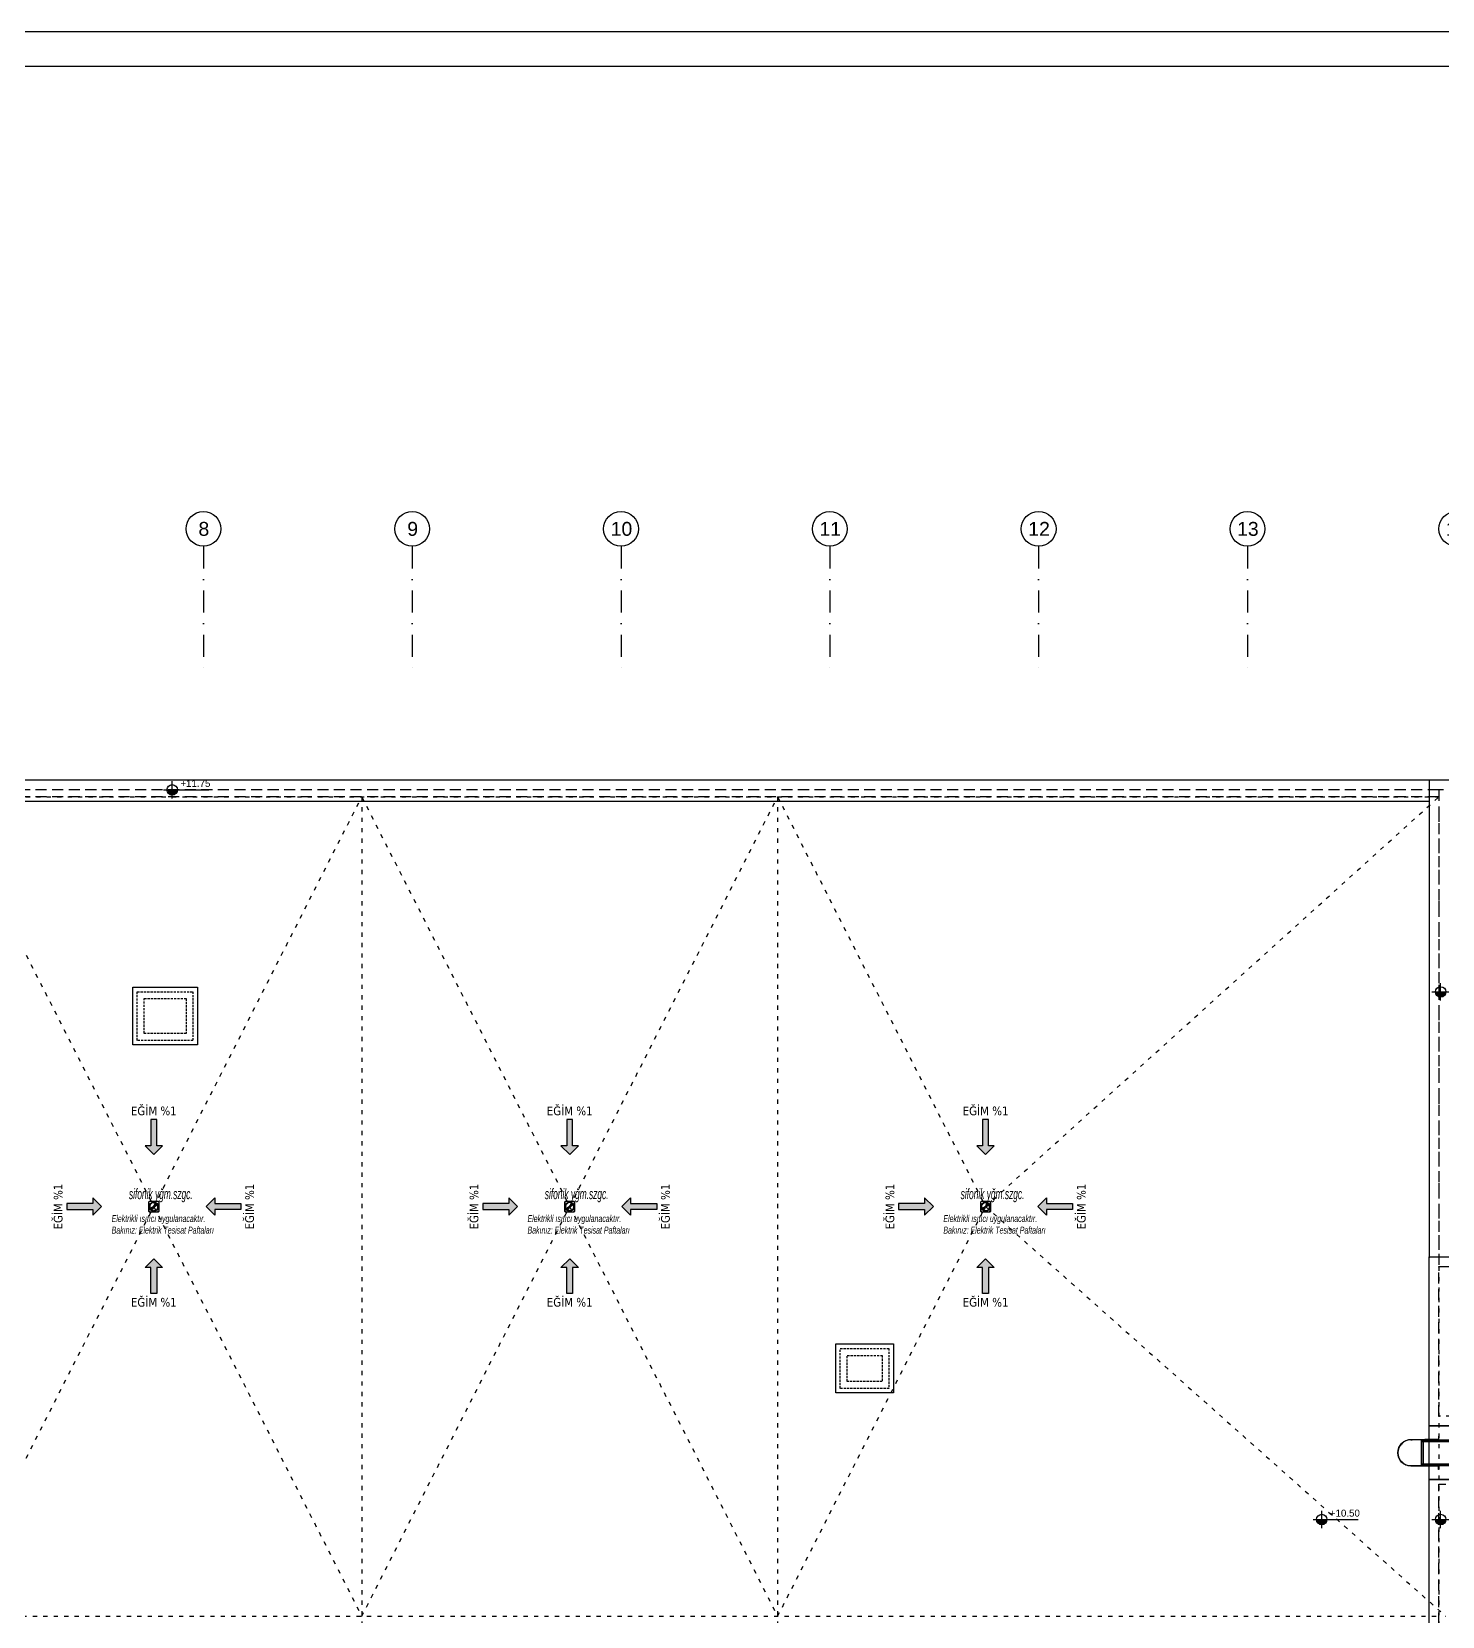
# Model space of a CAD drawing. Header units: centimetres. Extents: x 372964 to 529194, y 28783 to 59011.
# Drawn here: x 382206 to 386260, y 34458 to 39011 of the extents above; entities that cross this region are included whole.
import ezdxf
from ezdxf.enums import TextEntityAlignment as Align

# ---------------------------------------------------------------- set-up
doc = ezdxf.new("R2010")
doc.units = ezdxf.units.CM
for name, pattern in [('ACAD_ISO03W100', [30, 12, -18]), ('DASHDOT', [25.4, 12.7, -6.35, 0, -6.35]), ('HIDDEN', [9.525, 6.35, -3.175])]:
    doc.linetypes.add(name, pattern=pattern)
doc.layers.get('0').update_dxf_attribs({"lineweight": 9})
for name, color, linetype, lineweight in [('0-KRCN-MİMARİ-220526', 8, 'Continuous', 9), ('0-KRCN-SHT-YAZI-ÇAP-PİSSU', 41, 'Continuous', 30), ('0-KRCN-Z-ANTET', 71, 'Continuous', 30), ('GEB-BEZUG', 8, 'Continuous', 25)]:
    doc.layers.add(name, color=color, linetype=linetype, lineweight=lineweight)
for name, color, linetype in [('AS_GOR', 8, 'Continuous'), ('AS_OLC_AKS', 8, 'Continuous'), ('AS_PEN_DENIZLIK', 8, 'Continuous'), ('AS_PRFL_DEMIR', 8, 'Continuous'), ('AS_SMB_KOT', 8, 'Continuous'), ('AS_TA_HIDDEN', 8, 'HIDDEN'), ('AS_TES_SUZGEC', 171, 'Continuous'), ('AS_YAZI_EGIM', 8, 'Continuous')]:
    doc.layers.add(name, color=color, linetype=linetype)
doc.styles.add('_yazı-50', font='arial.ttf')
doc.styles.add('TAHOMA', font='tahoma.ttf')
doc.styles.add('ÇAP-2', font='ARIALNBI.TTF')

# ---------------------------------------------------------------- blocks, each defined once
blk = doc.blocks.new('axis baloon')
blk.add_circle((0, 0), 50)
at = {"style": '_yazı-50'}
blk.add_attdef('AXE', text='', height=40, dxfattribs=at).set_placement((0, 0), align=Align.MIDDLE_CENTER)
blk = doc.blocks.new('Aks_P')
at = {"layer": 'AS_OLC_AKS', "linetype": 'DASHDOT', "ltscale": 5}
for points in [[(4620, 750), (4620, 400)], [(5220, 750), (5220, 400)], [(5820, 750), (5820, 400)], [(6420, 750), (6420, 400)], [(7020, 750), (7020, 400)], [(7620, 750), (7620, 400)]]:
    blk.add_lwpolyline(points, dxfattribs=at)
at = {"layer": 'AS_OLC_AKS'}
ref = blk.add_blockref('axis baloon', (4620, 800), dxfattribs=at)
ref.add_attrib('AXE', '8', dxfattribs={"layer": '0', "height": 40, "style": '_yazı-50'}).set_placement((4621.3, 800), align=Align.MIDDLE_CENTER)
ref = blk.add_blockref('axis baloon', (5220, 800), dxfattribs=at)
ref.add_attrib('AXE', '9', dxfattribs={"layer": '0', "height": 40, "style": '_yazı-50'}).set_placement((5221.3, 800), align=Align.MIDDLE_CENTER)
ref = blk.add_blockref('axis baloon', (5820, 800), dxfattribs=at)
ref.add_attrib('AXE', '10', dxfattribs={"layer": '0', "height": 40, "style": '_yazı-50'}).set_placement((5821.3, 800), align=Align.MIDDLE_CENTER)
ref = blk.add_blockref('axis baloon', (6420, 800), dxfattribs=at)
ref.add_attrib('AXE', '11', dxfattribs={"layer": '0', "height": 40, "style": '_yazı-50'}).set_placement((6421.3, 800), align=Align.MIDDLE_CENTER)
ref = blk.add_blockref('axis baloon', (7020, 800), dxfattribs=at)
ref.add_attrib('AXE', '12', dxfattribs={"layer": '0', "height": 40, "style": '_yazı-50'}).set_placement((7021.3, 800), align=Align.MIDDLE_CENTER)
ref = blk.add_blockref('axis baloon', (7620, 800), dxfattribs=at)
ref.add_attrib('AXE', '13', dxfattribs={"layer": '0', "height": 40, "style": '_yazı-50'}).set_placement((7621.3, 800), align=Align.MIDDLE_CENTER)
ref = blk.add_blockref('axis baloon', (8220, 800), dxfattribs=at)
ref.add_attrib('AXE', '14', dxfattribs={"layer": '0', "height": 40, "style": '_yazı-50'}).set_placement((8221.3, 800), align=Align.MIDDLE_CENTER)
blk = doc.blocks.new('STR_R')
at = {"layer": 'AS_TA_HIDDEN', "linetype": 'HIDDEN', "ltscale": 5}
for p, q in [((13350, 50), (8050, 50)), ((8050, 50), (8050, -1320)), ((8050, -4680), (8050, -1945))]:
    blk.add_line(p, q, dxfattribs=at)
for points in [[(8050, 50), (-50, 50), (-50, -1320)], [(8050, 30), (-30, 30), (-30, -1320)], [(8150, -1750), (8050, -1750), (8050, -1320), (8150, -1320)], [(8050, -1945), (8070, -1945)]]:
    blk.add_lwpolyline(points, dxfattribs=at)
at = {"layer": 'AS_TA_HIDDEN'}
for points in [[(4310, -530), (4470, -530), (4470, -670), (4310, -670)], [(4330, -550), (4450, -550), (4450, -650), (4330, -650)], [(6330, -1555), (6470, -1555), (6470, -1670), (6330, -1670)], [(6350, -1575), (6450, -1575), (6450, -1650), (6350, -1650)]]:
    blk.add_lwpolyline(points, close=True, dxfattribs=at)
blk = doc.blocks.new('GEMICI MERDIVEN PLAN')
blk.add_lwpolyline([(-30, -67), (-30, -67.5), (-80, -67.5, 1), (-80, -142.5), (-30, -142.5), (-30, -143), (-80, -143, -1), (-80, -67)], format="xyb", close=True)
for points in [[(-107.6, -79.5), (-105.5, -77.4), (-105.1, -77.8), (-107.2, -79.9)], [(-80, -67.5), (-80, -68), (-77, -68), (-77, -67.5)], [(-45, -67.5), (-45, -72.5), (-50, -72.5), (-50, -67.5)], [(-45, -72.5), (-45, -137.5), (-50, -137.5), (-50, -72.5)], [(-45.3, -67.8), (-45.3, -72.2), (-49.7, -72.2), (-49.7, -67.8)], [(45, -67.5), (45, -72.5), (-45, -72.5), (-45, -67.5)], [(50, -72.5), (50, -137.5), (-45, -137.5), (-45, -72.5)], [(0, -67), (0, -57), (-0.5, -57), (-0.5, -66.5), (-40, -66.5), (-40, -67)], [(50, -67.5), (50, -72.5), (45, -72.5), (45, -67.5)], [(-117.5, -103.5), (-117.5, -106.5), (-117, -106.5), (-117, -103.5)], [(-107.6, -130.5), (-105.5, -132.6), (-105.1, -132.2), (-107.2, -130.1)], [(-80, -142.5), (-80, -142), (-77, -142), (-77, -142.5)], [(-45, -137.5), (-45, -142.5), (-50, -142.5), (-50, -137.5)], [(-45.3, -137.8), (-45.3, -142.2), (-49.7, -142.2), (-49.7, -137.8)], [(45, -137.5), (45, -142.5), (-45, -142.5), (-45, -137.5)], [(0, -143), (0, -153), (-0.5, -153), (-0.5, -143.5), (-40, -143.5), (-40, -143)], [(50, -137.5), (50, -142.5), (45, -142.5), (45, -137.5)]]:
    blk.add_lwpolyline(points, close=True)
blk = doc.blocks.new('OPK-03-1_RD')
at = {"layer": 'AS_GOR'}
for points in [[(8022, 78), (-78, 78), (-78, -1292)], [(13322, 78), (8022, 78), (8022, -1295)], [(8022, 17), (-17, 17), (-17, -1292)], [(8178, -4975), (8022, -4975), (8022, -1932), (8083, -1932)]]:
    blk.add_lwpolyline(points, dxfattribs=at)
for points in [[(4297, -517), (4483, -517), (4483, -683), (4297, -683)], [(9053, -1292), (9053, -1778), (8022, -1778), (8022, -1292)], [(6317, -1542), (6483, -1542), (6483, -1683), (6317, -1683)]]:
    blk.add_lwpolyline(points, close=True, dxfattribs=at)
at = {"layer": 'AS_PEN_DENIZLIK'}
blk.add_lwpolyline([(8022, -1778), (8083, -1778), (8083, -1932), (8022, -1932)], close=True, dxfattribs=at)
blk.add_blockref('STR_R', (0, 0))
at = {"layer": 'AS_OLC_AKS'}
blk.add_blockref('Aks_P', (-120, 0), dxfattribs=at)
at = {"layer": 'AS_PRFL_DEMIR'}
blk.add_blockref('GEMICI MERDIVEN PLAN', (8050, -1750), dxfattribs=at)
blk = doc.blocks.new('kot01')
at = {"layer": 'AS_SMB_KOT'}
h = blk.add_hatch(color=8, dxfattribs=at)
edge = h.paths.add_edge_path()
edge.add_arc((0, 0), 0.3, 180, 360)
edge.add_line((0.3, 0), (-0.3, 0))
for p, q in [((-0.5, 0), (2.1, 0)), ((0, -0.5), (0, 0.5))]:
    blk.add_line(p, q, dxfattribs=at)
blk.add_circle((0, 0), 0.3, dxfattribs=at)
at = {"layer": 'AS_SMB_KOT', "style": '_yazı-50'}
for tag, p in [('INCE', (0.434, 0.1)), ('KABA', (0.434, -0.5))]:
    blk.add_attdef(tag, p, '', height=0.4, dxfattribs=at)
blk = doc.blocks.new('Einfügepunkt')
at = {"layer": 'GEB-BEZUG'}
for p, q in [((-1, -1), (1, 1)), ((-1, 1), (1, -1))]:
    blk.add_line(p, q, dxfattribs=at)
blk = doc.blocks.new('sifonik-suzgec')
at = {"layer": 'AS_TES_SUZGEC', "ltscale": 25}
for p, q in [((-15, 13), (-13, 15)), ((-15, 13), (-15, -13)), ((-12.9, 0.2), (-13.1, 0)), ((13, 15), (-13, 15)), ((-12.9, 0.2), (-12.2, 0.2)), ((-12.4, 3.5), (-12.6, 3.4)), ((-12.6, 3.4), (-12.5, 3.2)), ((-12.6, 3.4), (-11.9, 3.2)), ((-12.5, 3.2), (-11.8, 3)), ((-12.4, 3.5), (-11.7, 3.3)), ((-12.3, 0), (-12.2, 0.2)), ((-12.2, 0.2), (-11.8, 0.2)), ((-11.9, 3.2), (-11.7, 3.3)), ((-11.8, 3), (-11.9, 3.2)), ((-11.4, 2.9), (-11.8, 3)), ((-11.7, 3.3), (-11.3, 3.2)), ((-10.5, 1.6), (-11.7, 1.7)), ((-11.7, 1.4), (-10.6, 1.2)), ((-11.1, 6.6), (-11.3, 6.5)), ((-11.3, 6.5), (-11.3, 6.3)), ((-11.3, 6.5), (-10.7, 6.2)), ((-11.3, 6.3), (-10.6, 5.9)), ((-11.1, 6.6), (-10.4, 6.2)), ((-11, 4.3), (-9.9, 3.9)), ((-9.8, 4.2), (-10.8, 4.7)), ((-10.7, 6.2), (-10.4, 6.2)), ((-10.6, 5.9), (-10.7, 6.2)), ((-10.3, 5.7), (-10.6, 5.9)), ((-10.6, 1.2), (-10.5, 1.6)), ((-10.4, 6.2), (-10.1, 6.1)), ((-9.9, 3.9), (-9.8, 4.2)), ((-9.5, 7), (-8.5, 6.3)), ((-8.3, 6.6), (-9.3, 7.3)), ((-9.2, 9.2), (-9.2, 9)), ((-9, 9.2), (-9.2, 9.2)), ((-9.2, 9.2), (-8.7, 8.7)), ((-9.2, 9), (-8.7, 8.5)), ((-9, 9.2), (-8.5, 8.7)), ((-8.7, 8.7), (-8.5, 8.7)), ((-8.7, 8.5), (-8.7, 8.7)), ((-8.5, 8.2), (-8.7, 8.5)), ((-8.5, 8.7), (-8.2, 8.5)), ((-8.5, 6.3), (-8.3, 6.6)), ((-7.3, 9.3), (-6.6, 8.3)), ((-6.3, 8.5), (-7, 9.5)), ((-6.5, 11.3), (-6.6, 11.1)), ((-6.6, 11.1), (-6.2, 10.4)), ((-6.6, 8.3), (-6.3, 8.5)), ((-6.5, 11.3), (-6.2, 10.7)), ((-6.3, 11.3), (-6.5, 11.3)), ((-6.3, 11.3), (-5.9, 10.6)), ((-6.2, 10.7), (-5.9, 10.6)), ((-6.2, 10.4), (-6.2, 10.7)), ((-6.1, 10.1), (-6.2, 10.4)), ((-5.9, 10.6), (-5.7, 10.3)), ((-4.7, 10.8), (-4.2, 9.8)), ((-3.9, 9.9), (-4.3, 11)), ((-4.2, 9.8), (-3.9, 9.9)), ((-3.4, 12.6), (-3.5, 12.4)), ((-3.5, 12.4), (-3.3, 11.7)), ((-3.4, 12.6), (-3.2, 11.9)), ((-3.2, 12.5), (-3.4, 12.6)), ((-3.3, 11.7), (-3.2, 11.9)), ((-3.2, 11.3), (-3.3, 11.7)), ((-0.6, 0.6), (-3.3, -1.2)), ((-3.3, -1.3), (-0.5, 0.5)), ((-3.2, 12.5), (-3, 11.8)), ((-3.2, 11.9), (-3, 11.8)), ((-3, 11.8), (-2.9, 11.4)), ((-1.7, 11.7), (-1.6, 10.5)), ((-1.6, 10.5), (-1.2, 10.6)), ((-1.2, 10.6), (-1.4, 11.7)), ((1.8, 4.2), (-0.6, 0.6)), ((-0.6, 0.6), (-0.5, 0.5)), ((-0.5, 0.5), (1.8, 4.1)), ((-0.5, 0.5), (0, 0)), ((0, 13.1), (-0.2, 12.9)), ((-0.2, 12.9), (-0.2, 12.2)), ((-0.2, 12.2), (0, 12.3)), ((-0.2, 11.8), (-0.2, 12.2)), ((0, 13.1), (0, 12.3)), ((0.2, 12.9), (0, 13.1)), ((0, 12.3), (0.2, 12.2)), ((0, 0), (2.6, 2.6)), ((0, 0), (0, 0.2)), ((0.2, 12.9), (0.2, 12.2)), ((0.2, 12.2), (0.2, 11.8)), ((3.3, 1.3), (0.5, -0.5)), ((0.6, -0.6), (3.3, 1.2)), ((1.4, 11.7), (1.2, 10.6)), ((1.2, 10.6), (1.6, 10.5)), ((1.6, 10.5), (1.7, 11.7)), ((1.9, 4.3), (1.8, 4.2)), ((1.8, 4.2), (1.8, 4.1)), ((1.8, 4.2), (1.8, 4.2)), ((1.8, 4.1), (1.8, 4.2)), ((2.6, 2.6), (1.8, 4.2)), ((1.8, 4.1), (2.6, 2.6)), ((3.8, 7.3), (1.9, 4.3)), ((1.9, 4.3), (3.9, 7.2)), ((1.9, 4.2), (1.9, 4.3)), ((1.9, 4.3), (1.9, 4.2)), ((1.9, 4.3), (1.9, 4.3)), ((2.7, 2.7), (1.9, 4.3)), ((1.9, 4.2), (2.7, 2.7)), ((2.6, 2.6), (2.6, 2.6)), ((2.6, 2.6), (2.6, 2.6)), ((2.6, 2.6), (3.3, 1.3)), ((3.3, 1.3), (2.6, 2.6)), ((2.7, 2.7), (7.7, 7.7)), ((2.7, 2.7), (2.7, 2.7)), ((2.7, 2.7), (2.7, 2.7)), ((2.7, 2.7), (3.4, 1.4)), ((3.4, 1.4), (2.7, 2.7)), ((2.9, 11.4), (3, 11.8)), ((3.2, 12.5), (3, 11.8)), ((3, 11.8), (3.2, 11.9)), ((3.4, 12.6), (3.2, 11.9)), ((3.4, 12.6), (3.2, 12.5)), ((3.2, 11.9), (3.3, 11.7)), ((3.3, 11.7), (3.2, 11.3)), ((3.5, 12.4), (3.3, 11.7)), ((3.3, 1.2), (3.5, 1.3)), ((3.3, 1.3), (3.3, 1.3)), ((3.3, 1.2), (3.3, 1.3)), ((3.3, 1.3), (3.3, 1.2)), ((3.5, 12.4), (3.4, 12.6)), ((7.2, 3.9), (3.4, 1.4)), ((3.4, 1.4), (3.4, 1.4)), ((3.5, 1.3), (3.4, 1.4)), ((3.4, 1.4), (3.5, 1.3)), ((3.5, 1.3), (7.3, 3.8)), ((3.8, 7.3), (4.1, 7.7)), ((4.3, 11), (3.9, 9.9)), ((3.9, 9.9), (4.2, 9.8)), ((4.1, 7.7), (5.7, 10.3)), ((4.2, 9.8), (4.7, 10.8)), ((5.7, 10.3), (5.9, 10.5)), ((6.3, 11.3), (5.9, 10.5)), ((5.9, 10.5), (6.1, 10.6)), ((6.5, 11.3), (6.1, 10.6)), ((6.1, 10.6), (6.2, 10.3)), ((6.2, 10.3), (6.1, 10.1)), ((6.6, 11.1), (6.2, 10.3)), ((6.5, 11.3), (6.3, 11.3)), ((6.6, 11.1), (6.5, 11.3)), ((6.6, 9.8), (6.8, 9.9)), ((7.2, 9.3), (7.4, 9.5)), ((7.7, 4.1), (7.3, 3.8)), ((7.7, 9.2), (7.6, 9.1)), ((7.7, 7.7), (8.6, 8.6)), ((7.7, 4.1), (10.3, 5.7)), ((10.3, 5.8), (7.9, 4.3)), ((8.2, 8.5), (8.4, 8.6)), ((9, 9.2), (8.4, 8.6)), ((8.4, 8.6), (8.6, 8.6)), ((8.6, 8.4), (8.5, 8.2)), ((9.2, 9.2), (8.6, 8.6)), ((9.2, 9), (8.6, 8.4)), ((8.6, 8.6), (8.6, 8.4)), ((9.2, 9.2), (9, 9.2)), ((9.1, 7.6), (9.2, 7.7)), ((9.2, 9), (9.2, 9.2)), ((9.3, 7.2), (9.5, 7.4)), ((9.9, 6.8), (9.8, 6.6)), ((10.1, 6.1), (10.3, 6.2)), ((11.1, 6.6), (10.3, 6.2)), ((10.3, 6.2), (10.6, 6.1)), ((10.5, 6), (10.3, 5.8)), ((10.3, 5.7), (10.5, 5.9)), ((10.3, 5.8), (10.3, 5.7)), ((11.3, 6.3), (10.5, 5.9)), ((10.6, 6.1), (10.5, 6)), ((10.5, 5.9), (10.5, 6)), ((11.3, 6.5), (10.6, 6.1)), ((11.3, 6.5), (11.1, 6.6)), ((11.3, 6.3), (11.3, 6.5)), ((11.7, 3.3), (11.3, 3.2)), ((11.4, 2.9), (11.8, 3)), ((12.4, 3.5), (11.7, 3.3)), ((11.9, 3.2), (11.7, 3.3)), ((11.8, 3), (11.9, 3.2)), ((12.5, 3.2), (11.8, 3)), ((12.2, 0.2), (11.8, 0.2)), ((12.6, 3.4), (11.9, 3.2)), ((12.3, 0), (12.2, 0.2)), ((12.9, 0.2), (12.2, 0.2)), ((12.6, 3.4), (12.4, 3.5)), ((12.5, 3.2), (12.6, 3.4)), ((13.1, 0), (12.9, 0.2)), ((13, 15), (15, 13)), ((15, -13), (15, 13)), ((-13, -15), (-15, -13)), ((-13.1, 0), (-12.9, -0.2)), ((-13.1, 0), (-12.3, 0)), ((-13, -15), (13, -15)), ((-12.9, -0.2), (-12.2, -0.2)), ((-12.5, -3.2), (-12.6, -3.4)), ((-12.6, -3.4), (-11.9, -3.2)), ((-12.6, -3.4), (-12.4, -3.5)), ((-12.5, -3.2), (-11.8, -3)), ((-12.4, -3.5), (-11.7, -3.3)), ((-12.2, -0.2), (-12.3, 0)), ((-11.8, -0.2), (-12.2, -0.2)), ((-11.9, -3.2), (-11.8, -3)), ((-11.7, -3.3), (-11.9, -3.2)), ((-11.8, -3), (-11.4, -2.9)), ((-10.6, -1.2), (-11.7, -1.4)), ((-11.7, -1.7), (-10.5, -1.6)), ((-11.3, -3.2), (-11.7, -3.3)), ((-11.3, -6.3), (-10.5, -5.9)), ((-11.3, -6.5), (-10.6, -6.1)), ((-11.3, -6.3), (-11.3, -6.5)), ((-11.3, -6.5), (-11.1, -6.6)), ((-11.1, -6.6), (-10.3, -6.2)), ((-9.9, -3.9), (-11, -4.3)), ((-10.8, -4.7), (-9.8, -4.2)), ((-10.5, -1.6), (-10.6, -1.2)), ((-10.6, -6.1), (-10.5, -5.9)), ((-10.3, -6.2), (-10.6, -6.1)), ((-10.5, -5.9), (-10.3, -5.7)), ((-10.3, -5.7), (-7.7, -4.1)), ((-10.1, -6.1), (-10.3, -6.2)), ((-9.8, -4.2), (-9.9, -3.9)), ((-9.9, -6.8), (-9.8, -6.6)), ((-9.3, -7.2), (-9.5, -7.4)), ((-9.1, -7.6), (-9.2, -7.7)), ((-9.2, -9), (-8.6, -8.4)), ((-9.2, -9.2), (-8.6, -8.6)), ((-9.2, -9), (-9.2, -9.2)), ((-9.2, -9.2), (-9, -9.2)), ((-9, -9.2), (-8.4, -8.6)), ((-8.6, -8.6), (-7.7, -7.7)), ((-8.6, -8.4), (-8.5, -8.2)), ((-8.6, -8.6), (-8.6, -8.4)), ((-8.4, -8.6), (-8.6, -8.6)), ((-8.2, -8.5), (-8.4, -8.6)), ((-7.7, -7.7), (-2.7, -2.7)), ((-7.7, -4.1), (-7.3, -3.8)), ((-7.7, -9.2), (-7.6, -9.1)), ((-7.2, -9.3), (-7.4, -9.5)), ((-3.5, -1.3), (-7.3, -3.8)), ((-7.3, -3.9), (-3.4, -1.4)), ((-6.6, -9.8), (-6.8, -9.9)), ((-6.6, -11.1), (-6.2, -10.3)), ((-6.6, -11.1), (-6.5, -11.3)), ((-6.5, -11.3), (-6.1, -10.6)), ((-6.5, -11.3), (-6.3, -11.3)), ((-6.3, -11.3), (-5.9, -10.5)), ((-6.2, -10.3), (-6.1, -10.1)), ((-6.1, -10.6), (-6.2, -10.3)), ((-6, -10.5), (-6.1, -10.6)), ((-5.8, -10.3), (-6, -10.5)), ((-6, -10.5), (-5.9, -10.5)), ((-5.9, -10.5), (-5.7, -10.3)), ((-4.3, -7.9), (-5.8, -10.3)), ((-5.7, -10.3), (-5.8, -10.3)), ((-5.7, -10.3), (-4.1, -7.7)), ((-3.8, -7.3), (-4.1, -7.7)), ((-1.9, -4.3), (-3.9, -7.3)), ((-3.8, -7.3), (-1.9, -4.3)), ((-3.3, -1.2), (-3.5, -1.3)), ((-3.5, -1.3), (-3.4, -1.4)), ((-3.4, -1.4), (-3.5, -1.3)), ((-3.5, -12.4), (-3.3, -11.7)), ((-3.5, -12.4), (-3.4, -12.6)), ((-3.4, -1.4), (-3.4, -1.4)), ((-2.7, -2.7), (-3.4, -1.4)), ((-3.4, -1.4), (-2.7, -2.7)), ((-3.4, -12.6), (-3.2, -11.9)), ((-3.4, -12.6), (-3.2, -12.5)), ((-3.3, -1.3), (-3.3, -1.2)), ((-3.3, -1.2), (-3.3, -1.3)), ((-3.3, -1.3), (-3.3, -1.3)), ((-2.6, -2.6), (-3.3, -1.3)), ((-3.3, -1.3), (-2.6, -2.6)), ((-3.2, -11.3), (-3.3, -11.7)), ((-3.3, -11.7), (-3.2, -11.9)), ((-3.2, -11.9), (-3, -11.8)), ((-3.2, -12.5), (-3, -11.8)), ((-3, -11.8), (-2.9, -11.4)), ((-2.7, -2.7), (-2.7, -2.7)), ((-2.7, -2.7), (-1.9, -4.3)), ((-1.9, -4.2), (-2.7, -2.7)), ((-2.7, -2.7), (-2.7, -2.7)), ((-2.6, -2.6), (0, 0)), ((-2.6, -2.6), (-2.6, -2.6)), ((-2.6, -2.6), (-1.8, -4.2)), ((-1.8, -4.1), (-2.6, -2.6)), ((-2.6, -2.6), (-2.6, -2.6)), ((-1.9, -4.3), (-1.8, -4.2)), ((-1.9, -4.2), (-1.9, -4.3)), ((-1.9, -4.3), (-1.9, -4.2)), ((-1.9, -4.3), (-1.9, -4.3)), ((0.5, -0.5), (-1.8, -4.1)), ((-1.8, -4.2), (0.6, -0.6)), ((-1.8, -4.2), (-1.8, -4.1)), ((-1.8, -4.1), (-1.8, -4.2)), ((-1.8, -4.2), (-1.8, -4.2)), ((0, 0), (-0.3, 0)), ((-0.2, -11.8), (-0.2, -12.2)), ((-0.2, -12.2), (0, -12.3)), ((-0.2, -12.9), (-0.2, -12.2)), ((-0.2, -12.9), (0, -13.1)), ((0, 0), (0.5, -0.5)), ((0, 0), (0.2, 0)), ((0, 0), (0, -0.3)), ((0, -12.3), (0.2, -12.2)), ((0, -13.1), (0, -12.3)), ((0, -13.1), (0.2, -12.9)), ((0.2, -12.2), (0.2, -11.8)), ((0.2, -12.9), (0.2, -12.2)), ((0.6, -0.6), (0.5, -0.5)), ((2.9, -11.4), (3, -11.8)), ((3, -11.8), (3.2, -11.9)), ((3.2, -12.5), (3, -11.8)), ((3.3, -11.7), (3.2, -11.3)), ((3.2, -11.9), (3.3, -11.7)), ((3.4, -12.6), (3.2, -11.9)), ((3.2, -12.5), (3.4, -12.6)), ((3.5, -12.4), (3.3, -11.7)), ((3.4, -12.6), (3.5, -12.4)), ((5.7, -10.3), (5.9, -10.6)), ((5.9, -10.6), (6.2, -10.7)), ((6.3, -11.3), (5.9, -10.6)), ((6.2, -10.4), (6.1, -10.1)), ((6.2, -10.7), (6.2, -10.4)), ((6.6, -11.1), (6.2, -10.4)), ((6.5, -11.3), (6.2, -10.7)), ((6.3, -11.3), (6.5, -11.3)), ((6.5, -11.3), (6.6, -11.1)), ((8.2, -8.5), (8.5, -8.7)), ((8.7, -8.5), (8.5, -8.2)), ((8.5, -8.7), (8.7, -8.7)), ((9, -9.2), (8.5, -8.7)), ((8.7, -8.7), (8.7, -8.5)), ((9.2, -9), (8.7, -8.5)), ((9.2, -9.2), (8.7, -8.7)), ((9, -9.2), (9.2, -9.2)), ((9.2, -9.2), (9.2, -9)), ((10.1, -6.1), (10.4, -6.2)), ((10.6, -5.9), (10.3, -5.7)), ((10.4, -6.2), (10.7, -6.2)), ((11.1, -6.6), (10.4, -6.2)), ((10.7, -6.2), (10.6, -5.9)), ((11.3, -6.3), (10.6, -5.9)), ((11.3, -6.5), (10.7, -6.2)), ((11.1, -6.6), (11.3, -6.5)), ((11.3, -3.2), (11.7, -3.3)), ((11.3, -6.5), (11.3, -6.3)), ((11.8, -3), (11.4, -2.9)), ((11.7, -3.3), (11.9, -3.2)), ((12.4, -3.5), (11.7, -3.3)), ((11.8, -0.2), (12.2, -0.2)), ((11.9, -3.2), (11.8, -3)), ((12.5, -3.2), (11.8, -3)), ((12.6, -3.4), (11.9, -3.2)), ((12.2, -0.2), (12.3, 0)), ((12.9, -0.2), (12.2, -0.2)), ((13.1, 0), (12.3, 0)), ((12.4, -3.5), (12.6, -3.4)), ((12.6, -3.4), (12.5, -3.2)), ((12.9, -0.2), (13.1, 0)), ((15, -13), (13, -15))]:
    blk.add_line(p, q, dxfattribs=at)
for centre, radius in [((0, 0), 13.1), ((-12.5, 12.5), 0.3), ((12.5, 12.5), 0.3), ((-12.5, -12.5), 0.3), ((12.5, -12.5), 0.3)]:
    blk.add_circle(centre, radius, dxfattribs=at)
for centre, radius, start, end in [((0, 0), 12.9, 165.8007, 179.1993), ((0, 0), 12.6, 165.8198, 179.1802), ((0, 0), 12.9, 150.8007, 164.1993), ((0, 0), 12.6, 150.8198, 164.1802), ((0, 0), 12.1, 165.8539, 179.1461), ((0, 0), 12, 165.8607, 179.1393), ((0, 0), 11.8, 165.8753, 179.1247), ((0, 0), 11.8, 171.6247, 173.3753), ((0, 0), 12.1, 150.8539, 164.1461), ((0, 0), 12, 150.8607, 164.1393), ((0, 0), 11.8, 150.8753, 164.1247), ((0, 0), 12.9, 135.8007, 149.1993), ((0, 0), 11.8, 156.6247, 158.3753), ((0, 0), 12.6, 135.8198, 149.1802), ((0, 0), 12.1, 135.8539, 149.1461), ((0, 0), 12, 135.8607, 149.1393), ((0, 0), 11.8, 135.8753, 149.1247), ((0, 0), 11.8, 141.6247, 143.3753), ((0, 0), 12.9, 120.8007, 134.1993), ((0, 0), 12.6, 120.8198, 134.1802), ((0, 0), 12.1, 120.8539, 134.1461), ((0, 0), 12, 120.8607, 134.1393), ((0, 0), 11.8, 120.8753, 134.1247), ((0, 0), 11.8, 126.6247, 128.3753), ((0, 0), 12.9, 105.8007, 119.1993), ((0, 0), 12.6, 105.8198, 119.1802), ((0, 0), 12.1, 105.8539, 119.1461), ((0, 0), 12, 105.8607, 119.1393), ((0, 0), 11.8, 105.8753, 119.1247), ((0, 0), 11.8, 111.6247, 113.3753), ((0, 0), 12.9, 90.8007, 104.1993), ((0, 0), 12.6, 90.8198, 104.1802), ((0, 0), 12.1, 90.8539, 104.1461), ((0, 0), 12, 90.8607, 104.1393), ((0, 0), 11.8, 90.8753, 104.1247), ((0, 0), 11.8, 96.6247, 98.3753), ((0, 0), 12.9, 75.8007, 89.1993), ((0, 0), 12.6, 75.8198, 89.1802), ((0, 0), 12.1, 75.8539, 89.1461), ((0, 0), 12, 75.8607, 89.1393), ((0, 0), 11.8, 75.8753, 89.1247), ((0, 0), 11.8, 81.6247, 83.3753), ((0, 0), 11.8, 60.8753, 74.1247), ((0, 0), 12.1, 60.8539, 74.1461), ((0, 0), 12, 60.8607, 74.1393), ((0, 0), 12.6, 60.8198, 74.1802), ((0, 0), 12.9, 60.8007, 74.1993), ((5.9, 5.9), 2.58, 45, 135.7807), ((0, 0), 11.8, 66.6247, 68.3753), ((0, 0), 11.8, 45.8753, 59.1247), ((0, 0), 12.1, 45.8539, 59.1461), ((0, 0), 12, 55.6693, 59.1393), ((0, 0), 12.6, 45.8198, 59.1802), ((0, 0), 12.9, 45.8007, 59.1993), ((0, 0), 12, 52.1808, 55.6693), ((0, 0), 12, 45.8607, 50.069), ((5.9, 5.9), 2.58, 321.1789, 45), ((5.9, 5.9), 2.58, 314.2193, 321.1789), ((0, 0), 11.8, 30.8753, 44.1247), ((0, 0), 12, 39.931, 44.1393), ((0, 0), 12.1, 30.8539, 44.1461), ((0, 0), 12.6, 30.8198, 44.1802), ((0, 0), 12.9, 30.8007, 44.1993), ((0, 0), 12, 34.3307, 37.8192), ((0, 0), 12, 30.8607, 34.3307), ((0, 0), 11.8, 15.8753, 29.1247), ((0, 0), 12, 15.8607, 29.1393), ((0, 0), 12.1, 15.8539, 29.1461), ((0, 0), 12.6, 15.8198, 29.1802), ((0, 0), 12.9, 15.8007, 29.1993), ((0, 0), 11.8, 0.8753, 14.1247), ((0, 0), 12, 0.8607, 14.1393), ((0, 0), 12.1, 0.8539, 14.1461), ((0, 0), 12.6, 0.8198, 14.1802), ((0, 0), 12.9, 0.8007, 14.1993), ((0, 0), 12.9, 180.8007, 194.1993), ((0, 0), 12.6, 180.8198, 194.1802), ((0, 0), 12.9, 195.8007, 209.1993), ((0, 0), 12.1, 180.8539, 194.1461), ((0, 0), 12.6, 195.8198, 209.1802), ((0, 0), 12, 180.8607, 194.1393), ((0, 0), 11.8, 180.8753, 194.1247), ((0, 0), 11.8, 186.6247, 188.3753), ((0, 0), 12.1, 195.8539, 209.1461), ((0, 0), 12, 195.8607, 209.1393), ((0, 0), 11.8, 195.8753, 209.1247), ((0, 0), 12.9, 210.8007, 224.1993), ((0, 0), 11.8, 201.6247, 203.3753), ((0, 0), 12.6, 210.8198, 224.1802), ((0, 0), 12.1, 210.8539, 224.1461), ((0, 0), 12, 210.8607, 214.3307), ((0, 0), 11.8, 210.8753, 224.1247), ((0, 0), 12, 214.3307, 217.8192), ((0, 0), 12, 219.931, 224.1393), ((0, 0), 12.9, 225.8007, 239.1993), ((0, 0), 12.6, 225.8198, 239.1802), ((-5.9, -5.9), 2.58, 134.2193, 225), ((0, 0), 12, 225.8607, 230.069), ((0, 0), 12.1, 225.8539, 239.1461), ((0, 0), 11.8, 225.8753, 239.1247), ((-5.9, -5.9), 2.58, 225, 308.8211), ((0, 0), 12, 232.1808, 235.6693), ((0, 0), 12, 235.6693, 239.1393), ((0, 0), 12.9, 240.8007, 254.1993), ((0, 0), 12.6, 240.8198, 254.1802), ((0, 0), 12.1, 240.8539, 254.1461), ((0, 0), 12, 240.8607, 254.1393), ((0, 0), 11.8, 240.8753, 254.1247), ((-5.9, -5.9), 2.58, 308.8211, 315.7807), ((0, 0), 12.9, 255.8007, 269.1993), ((0, 0), 12.6, 255.8198, 269.1802), ((0, 0), 12.1, 255.8539, 269.1461), ((0, 0), 11.8, 255.8753, 269.1247), ((0, 0), 12, 255.8607, 269.1393), ((0, 0), 11.8, 270.8753, 284.1247), ((0, 0), 12, 270.8607, 284.1393), ((0, 0), 12.1, 270.8539, 284.1461), ((0, 0), 12.6, 270.8198, 284.1802), ((0, 0), 12.9, 270.8007, 284.1993), ((0, 0), 11.8, 285.8753, 299.1247), ((0, 0), 12, 285.8607, 299.1393), ((0, 0), 12.1, 285.8539, 299.1461), ((0, 0), 12.6, 285.8198, 299.1802), ((0, 0), 12.9, 285.8007, 299.1993), ((0, 0), 11.8, 300.8753, 314.1247), ((0, 0), 12, 300.8607, 314.1393), ((0, 0), 12.1, 300.8539, 314.1461), ((0, 0), 12.6, 300.8198, 314.1802), ((0, 0), 12.9, 300.8007, 314.1993), ((0, 0), 11.8, 315.8753, 329.1247), ((0, 0), 12, 315.8607, 329.1393), ((0, 0), 12.1, 315.8539, 329.1461), ((0, 0), 12.6, 315.8198, 329.1802), ((0, 0), 12.9, 315.8007, 329.1993), ((0, 0), 11.8, 330.8753, 344.1247), ((0, 0), 12, 330.8607, 344.1393), ((0, 0), 12.1, 330.8539, 344.1461), ((0, 0), 12.6, 330.8198, 344.1802), ((0, 0), 12.9, 330.8007, 344.1993), ((0, 0), 11.8, 345.8753, 359.1247), ((0, 0), 12, 345.8607, 359.1393), ((0, 0), 12.1, 345.8539, 359.1461), ((0, 0), 12.6, 345.8198, 359.1802), ((0, 0), 12.9, 345.8007, 359.1993)]:
    blk.add_arc(centre, radius, start, end, dxfattribs=at)
for points, knots in [([(7.7, 7.7), (7.6, 7.8), (7.5, 7.9), (7.1, 8.2), (6.8, 8.3), (6.2, 8.4), (5.9, 8.5), (5.6, 8.4), (5.4, 8.4), (5.2, 8.3), (4.7, 8.2), (4.6, 8.1), (4.3, 7.9), (4.1, 7.7), (3.9, 7.5), (3.9, 7.4), (3.8, 7.3)], [-0.783062, -0.783062, -0.783062, -0.783062, -0.634163, -0.634163, -0.192454, -0.192454, 0.106051, 0.106051, 0.106051, 0.404556, 0.404556, 0.625445, 0.625445, 0.846335, 0.846335, 0.994853, 0.994853, 0.994853, 0.994853]), ([(3.8, 7.3), (3.8, 7.3), (3.8, 7.3), (3.8, 7.3), (3.8, 7.3), (3.8, 7.3)], [0.994853329, 0.994853329, 0.994853329, 0.994853329, 0.995833954, 0.995833954, 0.996814579, 0.996814579, 0.996814579, 0.996814579]), ([(3.9, 7.3), (3.9, 7.4), (4, 7.5), (4.2, 7.7), (4.3, 7.8), (4.6, 8), (4.8, 8.1), (5.2, 8.3), (5.4, 8.3), (5.7, 8.4), (5.9, 8.4), (6.1, 8.4), (6.7, 8.3), (7.1, 8.1), (7.5, 7.8), (7.6, 7.7), (7.7, 7.7)], [-0.994853, -0.994853, -0.994853, -0.994853, -0.846335, -0.846335, -0.625445, -0.625445, -0.404556, -0.404556, -0.106051, -0.106051, -0.106051, 0.192454, 0.192454, 0.634163, 0.634163, 0.784802, 0.784802, 0.784802, 0.784802]), ([(3.9, 7.2), (3.9, 7.2), (3.9, 7.2), (3.9, 7.3), (3.9, 7.3), (3.9, 7.3)], [-0.996814579, -0.996814579, -0.996814579, -0.996814579, -0.995833954, -0.995833954, -0.994853329, -0.994853329, -0.994853329, -0.994853329]), ([(7.7, 7.7), (7.7, 7.6), (7.8, 7.5), (8, 7.2), (8.1, 7.1), (8.2, 6.7), (8.3, 6.6), (8.4, 6.1), (8.4, 5.9), (8.4, 5.7), (8.3, 5.4), (8.3, 5.2), (8, 4.6), (7.8, 4.3), (7.5, 4), (7.4, 3.9), (7.3, 3.9)], [2.356791, 2.356791, 2.356791, 2.356791, 2.50743, 2.50743, 2.728284, 2.728284, 2.949139, 2.949139, 3.247644, 3.247644, 3.247644, 3.546149, 3.546149, 3.987927, 3.987927, 4.136446, 4.136446, 4.136446, 4.136446]), ([(7.3, 3.8), (7.4, 3.9), (7.5, 3.9), (7.9, 4.3), (8.1, 4.6), (8.3, 5.2), (8.4, 5.4), (8.4, 5.6), (8.5, 5.9), (8.4, 6.2), (8.4, 6.6), (8.3, 6.8), (8.2, 7.1), (8.1, 7.3), (7.9, 7.5), (7.8, 7.6), (7.7, 7.7)], [-4.136446, -4.136446, -4.136446, -4.136446, -3.987927, -3.987927, -3.546149, -3.546149, -3.247644, -3.247644, -3.247644, -2.949139, -2.949139, -2.728284, -2.728284, -2.50743, -2.50743, -2.358531, -2.358531, -2.358531, -2.358531]), ([(7.7, 7.7), (7.7, 7.7), (7.7, 7.7), (7.7, 7.7), (7.7, 7.7), (7.7, 7.7)], [-0.1161431, -0.1161431, -0.1161431, -0.1161431, -0.0580714, -0.0580714, 0, 0, 0, 0]), ([(-7.3, -3.8), (-7.4, -3.9), (-7.5, -3.9), (-7.9, -4.3), (-8.1, -4.6), (-8.3, -5.2), (-8.4, -5.4), (-8.4, -5.6), (-8.5, -5.9), (-8.4, -6.2), (-8.4, -6.6), (-8.3, -6.8), (-8.2, -7.1), (-8.1, -7.3), (-7.9, -7.5), (-7.8, -7.6), (-7.7, -7.7)], [-4.136446, -4.136446, -4.136446, -4.136446, -3.987927, -3.987927, -3.546149, -3.546149, -3.247644, -3.247644, -3.247644, -2.949139, -2.949139, -2.728284, -2.728284, -2.50743, -2.50743, -2.358531, -2.358531, -2.358531, -2.358531]), ([(-7.7, -7.7), (-7.7, -7.6), (-7.8, -7.5), (-8, -7.2), (-8.1, -7.1), (-8.2, -6.7), (-8.3, -6.6), (-8.4, -6.1), (-8.4, -5.9), (-8.4, -5.7), (-8.3, -5.4), (-8.3, -5.2), (-8, -4.6), (-7.8, -4.3), (-7.5, -4), (-7.4, -3.9), (-7.3, -3.9)], [2.356791, 2.356791, 2.356791, 2.356791, 2.50743, 2.50743, 2.728284, 2.728284, 2.949139, 2.949139, 3.247644, 3.247644, 3.247644, 3.546149, 3.546149, 3.987927, 3.987927, 4.136446, 4.136446, 4.136446, 4.136446]), ([(-7.7, -7.7), (-7.6, -7.8), (-7.5, -7.9), (-7.1, -8.2), (-6.8, -8.3), (-6.2, -8.4), (-5.9, -8.5), (-5.6, -8.4), (-5.4, -8.4), (-5.2, -8.3), (-4.7, -8.2), (-4.6, -8.1), (-4.3, -7.9), (-4.1, -7.7), (-3.9, -7.5), (-3.9, -7.4), (-3.8, -7.3)], [-0.783062, -0.783062, -0.783062, -0.783062, -0.634163, -0.634163, -0.192454, -0.192454, 0.106051, 0.106051, 0.106051, 0.404556, 0.404556, 0.625445, 0.625445, 0.846335, 0.846335, 0.994853, 0.994853, 0.994853, 0.994853]), ([(-3.9, -7.3), (-3.9, -7.4), (-4, -7.5), (-4.2, -7.7), (-4.3, -7.8), (-4.6, -8), (-4.8, -8.1), (-5.2, -8.3), (-5.4, -8.3), (-5.7, -8.4), (-5.9, -8.4), (-6.1, -8.4), (-6.7, -8.3), (-7.1, -8.1), (-7.5, -7.8), (-7.6, -7.7), (-7.7, -7.7)], [-0.994853, -0.994853, -0.994853, -0.994853, -0.846335, -0.846335, -0.625445, -0.625445, -0.404556, -0.404556, -0.106051, -0.106051, -0.106051, 0.192454, 0.192454, 0.634163, 0.634163, 0.784802, 0.784802, 0.784802, 0.784802]), ([(-7.7, -7.7), (-7.7, -7.7), (-7.7, -7.7), (-7.7, -7.7), (-7.7, -7.7), (-7.7, -7.7)], [0, 0, 0, 0, 0.0580714, 0.0580714, 0.1161431, 0.1161431, 0.1161431, 0.1161431]), ([(-3.9, -7.3), (-3.9, -7.3), (-3.9, -7.3), (-3.9, -7.3), (-3.9, -7.3), (-3.9, -7.3)], [-0.996814579, -0.996814579, -0.996814579, -0.996814579, -0.995833954, -0.995833954, -0.994853329, -0.994853329, -0.994853329, -0.994853329]), ([(-3.8, -7.3), (-3.8, -7.3), (-3.8, -7.3), (-3.8, -7.3), (-3.8, -7.3), (-3.8, -7.3)], [0.994853329, 0.994853329, 0.994853329, 0.994853329, 0.995833954, 0.995833954, 0.996814579, 0.996814579, 0.996814579, 0.996814579])]:
    blk.add_open_spline(points, degree=3, knots=knots, dxfattribs=at)
for points in [[(7.3, 3.9), (7.3, 3.9), (7.2, 3.9), (7.2, 3.9)], [(7.3, 3.8), (7.3, 3.8), (7.3, 3.8), (7.3, 3.8)], [(-7.3, -3.8), (-7.3, -3.8), (-7.3, -3.8), (-7.3, -3.8)], [(-7.3, -3.9), (-7.3, -3.9), (-7.3, -3.9), (-7.3, -3.9)]]:
    blk.add_open_spline(points, degree=3, dxfattribs=at)
at = {"ltscale": 25, "xscale": 0.1000000000000008, "yscale": 0.1000000000000008, "zscale": 0.1000000000000008}
blk.add_blockref('Einfügepunkt', (0, 0), dxfattribs=at)
at = {"layer": '0-KRCN-SHT-YAZI-ÇAP-PİSSU', "insert": (-71.5, 51.4), "char_height": 30, "width": 490.477, "attachment_point": 1, "style": 'ÇAP-2'}
blk.add_mtext('{\\W0.7;sifonik yğm.szgc.}', dxfattribs=at)
blk = doc.blocks.new('*U198')
at = {"transparency": 33554559}
blk.add_hatch(color=256, dxfattribs=at).paths.add_polyline_path([(0, 0), (25, -25), (8.5, -25), (8.5, -100), (-8.5, -100), (-8.5, -25), (-25, -25)])
at = {"linetype": 'Continuous'}
blk.add_lwpolyline([(0, 0), (25, -25), (8.5, -25), (8.5, -100), (-8.5, -100), (-8.5, -25), (-25, -25)], close=True, dxfattribs=at)
at = {"linetype": 'Continuous', "style": 'TAHOMA'}
blk.add_attdef('EGIM', text='', height=25, dxfattribs=at).set_placement((0, -125), align=Align.MIDDLE_CENTER)
blk = doc.blocks.new('*U199')
at = {"transparency": 33554559}
blk.add_hatch(color=256, dxfattribs=at).paths.add_polyline_path([(0, 0), (25, 25), (25, 8.5), (100, 8.5), (100, -8.5), (25, -8.5), (25, -25)])
at = {"linetype": 'Continuous'}
blk.add_lwpolyline([(0, 0), (25, 25), (25, 8.5), (100, 8.5), (100, -8.5), (25, -8.5), (25, -25)], close=True, dxfattribs=at)
at = {"linetype": 'Continuous', "style": 'TAHOMA'}
blk.add_attdef('EGIM', text='', height=25, rotation=90, dxfattribs=at).set_placement((125, 0), align=Align.MIDDLE_CENTER)
blk = doc.blocks.new('*U200')
at = {"transparency": 33554559}
blk.add_hatch(color=256, dxfattribs=at).paths.add_polyline_path([(0, 0), (25, 25), (8.5, 25), (8.5, 100), (-8.5, 100), (-8.5, 25), (-25, 25)])
at = {"linetype": 'Continuous'}
blk.add_lwpolyline([(0, 0), (25, 25), (8.5, 25), (8.5, 100), (-8.5, 100), (-8.5, 25), (-25, 25)], close=True, dxfattribs=at)
at = {"linetype": 'Continuous', "style": 'TAHOMA'}
blk.add_attdef('EGIM', text='', height=25, dxfattribs=at).set_placement((0, 125), align=Align.MIDDLE_CENTER)
blk = doc.blocks.new('*U201')
at = {"transparency": 33554559}
blk.add_hatch(color=256, dxfattribs=at).paths.add_polyline_path([(0, 0), (-25, 25), (-25, 8.5), (-100, 8.5), (-100, -8.5), (-25, -8.5), (-25, -25)])
at = {"linetype": 'Continuous'}
blk.add_lwpolyline([(0, 0), (-25, 25), (-25, 8.5), (-100, 8.5), (-100, -8.5), (-25, -8.5), (-25, -25)], close=True, dxfattribs=at)
at = {"linetype": 'Continuous', "style": 'TAHOMA'}
blk.add_attdef('EGIM', text='', height=25, rotation=90, dxfattribs=at).set_placement((-125, 0), align=Align.MIDDLE_CENTER)
blk = doc.blocks.new('*U202')
at = {"transparency": 33554559}
blk.add_hatch(color=256, dxfattribs=at).paths.add_polyline_path([(0, 0), (25, -25), (8.5, -25), (8.5, -100), (-8.5, -100), (-8.5, -25), (-25, -25)])
at = {"linetype": 'Continuous'}
blk.add_lwpolyline([(0, 0), (25, -25), (8.5, -25), (8.5, -100), (-8.5, -100), (-8.5, -25), (-25, -25)], close=True, dxfattribs=at)
at = {"linetype": 'Continuous', "style": 'TAHOMA'}
blk.add_attdef('EGIM', text='', height=25, dxfattribs=at).set_placement((0, -125), align=Align.MIDDLE_CENTER)
blk = doc.blocks.new('*U203')
at = {"transparency": 33554559}
blk.add_hatch(color=256, dxfattribs=at).paths.add_polyline_path([(0, 0), (25, 25), (25, 8.5), (100, 8.5), (100, -8.5), (25, -8.5), (25, -25)])
at = {"linetype": 'Continuous'}
blk.add_lwpolyline([(0, 0), (25, 25), (25, 8.5), (100, 8.5), (100, -8.5), (25, -8.5), (25, -25)], close=True, dxfattribs=at)
at = {"linetype": 'Continuous', "style": 'TAHOMA'}
blk.add_attdef('EGIM', text='', height=25, rotation=90, dxfattribs=at).set_placement((125, 0), align=Align.MIDDLE_CENTER)
blk = doc.blocks.new('*U204')
at = {"transparency": 33554559}
blk.add_hatch(color=256, dxfattribs=at).paths.add_polyline_path([(0, 0), (25, 25), (8.5, 25), (8.5, 100), (-8.5, 100), (-8.5, 25), (-25, 25)])
at = {"linetype": 'Continuous'}
blk.add_lwpolyline([(0, 0), (25, 25), (8.5, 25), (8.5, 100), (-8.5, 100), (-8.5, 25), (-25, 25)], close=True, dxfattribs=at)
at = {"linetype": 'Continuous', "style": 'TAHOMA'}
blk.add_attdef('EGIM', text='', height=25, dxfattribs=at).set_placement((0, 125), align=Align.MIDDLE_CENTER)
blk = doc.blocks.new('*U205')
at = {"transparency": 33554559}
blk.add_hatch(color=256, dxfattribs=at).paths.add_polyline_path([(0, 0), (-25, 25), (-25, 8.5), (-100, 8.5), (-100, -8.5), (-25, -8.5), (-25, -25)])
at = {"linetype": 'Continuous'}
blk.add_lwpolyline([(0, 0), (-25, 25), (-25, 8.5), (-100, 8.5), (-100, -8.5), (-25, -8.5), (-25, -25)], close=True, dxfattribs=at)
at = {"linetype": 'Continuous', "style": 'TAHOMA'}
blk.add_attdef('EGIM', text='', height=25, rotation=90, dxfattribs=at).set_placement((-125, 0), align=Align.MIDDLE_CENTER)
blk = doc.blocks.new('*U235')
at = {"transparency": 33554559}
blk.add_hatch(color=256, dxfattribs=at).paths.add_polyline_path([(0, 0), (25, -25), (8.5, -25), (8.5, -100), (-8.5, -100), (-8.5, -25), (-25, -25)])
at = {"linetype": 'Continuous'}
blk.add_lwpolyline([(0, 0), (25, -25), (8.5, -25), (8.5, -100), (-8.5, -100), (-8.5, -25), (-25, -25)], close=True, dxfattribs=at)
at = {"linetype": 'Continuous', "style": 'TAHOMA'}
blk.add_attdef('EGIM', text='', height=25, dxfattribs=at).set_placement((0, -125), align=Align.MIDDLE_CENTER)
blk = doc.blocks.new('*U236')
at = {"transparency": 33554559}
blk.add_hatch(color=256, dxfattribs=at).paths.add_polyline_path([(0, 0), (25, 25), (25, 8.5), (100, 8.5), (100, -8.5), (25, -8.5), (25, -25)])
at = {"linetype": 'Continuous'}
blk.add_lwpolyline([(0, 0), (25, 25), (25, 8.5), (100, 8.5), (100, -8.5), (25, -8.5), (25, -25)], close=True, dxfattribs=at)
at = {"linetype": 'Continuous', "style": 'TAHOMA'}
blk.add_attdef('EGIM', text='', height=25, rotation=90, dxfattribs=at).set_placement((125, 0), align=Align.MIDDLE_CENTER)
blk = doc.blocks.new('*U237')
at = {"transparency": 33554559}
blk.add_hatch(color=256, dxfattribs=at).paths.add_polyline_path([(0, 0), (25, 25), (8.5, 25), (8.5, 100), (-8.5, 100), (-8.5, 25), (-25, 25)])
at = {"linetype": 'Continuous'}
blk.add_lwpolyline([(0, 0), (25, 25), (8.5, 25), (8.5, 100), (-8.5, 100), (-8.5, 25), (-25, 25)], close=True, dxfattribs=at)
at = {"linetype": 'Continuous', "style": 'TAHOMA'}
blk.add_attdef('EGIM', text='', height=25, dxfattribs=at).set_placement((0, 125), align=Align.MIDDLE_CENTER)
blk = doc.blocks.new('*U238')
at = {"transparency": 33554559}
blk.add_hatch(color=256, dxfattribs=at).paths.add_polyline_path([(0, 0), (-25, 25), (-25, 8.5), (-100, 8.5), (-100, -8.5), (-25, -8.5), (-25, -25)])
at = {"linetype": 'Continuous'}
blk.add_lwpolyline([(0, 0), (-25, 25), (-25, 8.5), (-100, 8.5), (-100, -8.5), (-25, -8.5), (-25, -25)], close=True, dxfattribs=at)
at = {"linetype": 'Continuous', "style": 'TAHOMA'}
blk.add_attdef('EGIM', text='', height=25, rotation=90, dxfattribs=at).set_placement((-125, 0), align=Align.MIDDLE_CENTER)
blk = doc.blocks.new('SIFONIK SISTEM CATI SUZGEC YERLESIMI')
at = {"layer": 'AS_YAZI_EGIM', "linetype": 'ACAD_ISO03W100'}
blk.add_lwpolyline([(-930, 1350), (7150, 1350), (7150, -3360), (-930, -3360), (-930, -950), (-630, -950), (-630, -430), (0, -430), (0, 0), (-930, 0)], close=True, dxfattribs=at)
for points in [[(2860, 1350), (4055, -1005)], [(2860, -1005), (4055, 1350)], [(4055, 1350), (4055, -3360)], [(4055, 1350), (5250, -1005)], [(4055, -1005), (5250, 1350)], [(5250, 1350), (5250, -3360)], [(5250, 1350), (5847.5, 172.5), (7170, -1005)], [(5250, -1005), (5847.5, 172.5), (7150, 1350)], [(470, -1005), (7150, -1005)]]:
    blk.add_lwpolyline(points, dxfattribs=at)
for p in [(3457.5, 172.5), (4652.5, 172.5), (5847.5, 172.5)]:
    blk.add_blockref('sifonik-suzgec', p)
at = {"layer": 'AS_YAZI_EGIM'}
for name, p in [('*U204', (3457.5, 322.5)), ('*U200', (4652.5, 322.5)), ('*U237', (5847.5, 322.5)), ('*U205', (3307.5, 172.5)), ('*U203', (3607.5, 172.5)), ('*U201', (4502.5, 172.5)), ('*U199', (4802.5, 172.5)), ('*U238', (5697.5, 172.5)), ('*U236', (5997.5, 172.5)), ('*U202', (3457.5, 22.5)), ('*U198', (4652.5, 22.5)), ('*U235', (5847.5, 22.5))]:
    blk.add_blockref(name, p, dxfattribs=at).add_auto_attribs({'EGIM': 'EĞİM %1'})
blk = doc.blocks.new('G$CBC016F8E')
blk.add_blockref('OPK-03-1_RD', (-26364.3, -3851.5))
at = {"color": 4}
blk.add_blockref('SIFONIK SISTEM CATI SUZGEC YERLESIMI', (-25464.3, -5171.5), dxfattribs=at)
at = {"layer": 'AS_SMB_KOT'}
ref = blk.add_blockref('kot01', (-21954, -3801.5), dxfattribs=dict(at, xscale=50, yscale=50, zscale=50))
ref.add_attrib('INCE', '+11.75', dxfattribs={"layer": '0', "color": 1, "height": 20, "style": '_yazı-50'}).set_placement((-21930.5, -3799), align=Align.BOTTOM_LEFT)
ref = blk.add_blockref('kot01', (-18309.1, -4382.1), dxfattribs=dict(at, xscale=50, yscale=50, zscale=50))
ref.add_attrib('INCE', '+14.75', dxfattribs={"layer": '0', "color": 1, "height": 20, "style": '_yazı-50'}).set_placement((-18285.7, -4379.6), align=Align.BOTTOM_LEFT)
ref = blk.add_blockref('kot01', (-18650.8, -5898.4), dxfattribs=dict(at, xscale=50, yscale=50, zscale=50))
ref.add_attrib('INCE', '+10.50', dxfattribs={"layer": '0', "color": 1, "height": 20, "style": '_yazı-50'}).set_placement((-18627.4, -5895.9), align=Align.BOTTOM_LEFT)
ref = blk.add_blockref('kot01', (-18309.1, -5898.4), dxfattribs=dict(at, xscale=50, yscale=50, zscale=50))
ref.add_attrib('INCE', '+14.75', dxfattribs={"layer": '0', "color": 1, "height": 20, "style": '_yazı-50'}).set_placement((-18285.7, -5895.9), align=Align.BOTTOM_LEFT)

msp = doc.modelspace()

# ---------------------------------------------------------------- linework, layer by layer
at = {"layer": '0-KRCN-Z-ANTET'}
for points in [[(372964.066, 30011.261), (513637.225, 30011.261), (513637.225, 39011.261), (372964.066, 39011.261)], [(373064.066, 30111.261), (404564.066, 30111.261), (404564.066, 38911.261), (373064.066, 38911.261)]]:
    msp.add_lwpolyline(points, close=True, dxfattribs=at)

# ---------------------------------------------------------------- next in the draw order: block references
at = {"layer": '0-KRCN-MİMARİ-220526'}
msp.add_blockref('G$CBC016F8E', (404564.066, 40634.016), dxfattribs=at)

# ---------------------------------------------------------------- next in the draw order: texts
at = {"layer": '0-KRCN-SHT-YAZI-ÇAP-PİSSU', "char_height": 20, "width": 490.47749, "attachment_point": 1, "style": 'ÇAP-2'}
for insert in [(382436.156, 35610.613), (383631.156, 35610.613), (384826.156, 35610.613)]:
    msp.add_mtext('{\\W0.7;Elektrikli ısıtıcı uygulanacaktır.\\PBakınız: Elektrik Tesisat Paftaları}', dxfattribs=dict(at, insert=insert))

doc.saveas('drawing.dxf')
